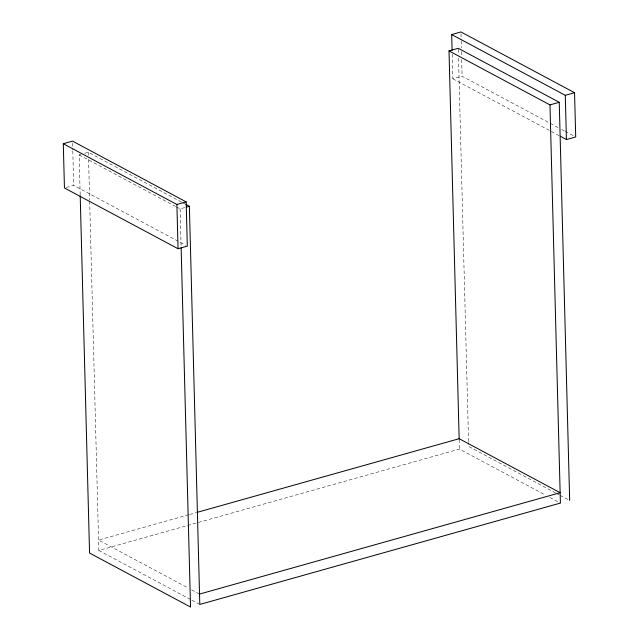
<?xml version="1.0" encoding="UTF-8"?>
<svg xmlns="http://www.w3.org/2000/svg" width="639" height="639" viewBox="0 0 639 639"><rect width="100%" height="100%" fill="white"/><g stroke="black" fill="none" stroke-linecap="round" stroke-linejoin="round"><path stroke-width="0.48" stroke-dasharray="3.19 2.4" d="M80.187 194.791L79.14 154.878L80.993 154.358M84.699 153.312L88.406 152.274L181.476 202.052M66.304 187.459L73.717 185.374L185.566 245.192M452.204 54.219L452.843 78.797L462.109 76.193L549.492 122.928M176.604 207.004L180.118 208.881L185.669 207.316M188.713 514.73L98.558 540.075L188.122 587.976M189.671 514.459L196.381 512.574M89.684 201.173L98.829 550.443L459.433 449.073L545.482 495.089M550.363 123.391L558.23 127.6M561.721 129.469L564.341 130.867M565.219 131.338L573.958 136.011M452.843 78.797L559.452 135.811M182.355 202.515L184.99 203.929M79.14 154.878L175.725 206.533M555.618 492.957L468.699 446.469L468.595 442.476M556.497 493.428L559.133 494.834M560.012 495.305L568.79 500.002M549.875 497.438L560.411 503.077M191.628 589.853L199.536 594.078M98.829 550.443L191.021 599.749M191.9 600.221L199.807 604.446M460.999 33.915L461.158 39.818M461.182 40.8L461.358 47.677M461.462 51.615L461.566 55.545M461.67 59.475L462.109 76.193M458.299 49.299L458.427 54.283M458.53 58.277L468.563 441.477M459.185 439.648L459.433 449.073M180.118 208.881L181.109 246.798M88.406 152.274L88.478 155.269M88.589 159.255L89.66 200.175M72.606 143.096L72.79 149.981M72.814 150.964L73.717 185.374"/><path stroke-width="0.96" d="M63.293 143.735L72.558 141.131L186.157 201.884L187.315 246.127L178.049 248.731L64.451 187.978L63.293 143.735L176.891 204.488L186.157 201.884M452.1 50.281L451.685 34.554L460.951 31.95L574.549 92.703L575.707 136.946L566.442 139.55L560.323 136.275M459.169 439.097L449.009 50.904L458.267 48.3L559.245 102.304L569.668 500.473M451.685 34.554L565.283 95.307L574.549 92.703M186.596 207.06L189.376 206.277L199.807 604.446L560.411 503.077L549.979 104.908L449.009 50.904M549.979 104.908L559.245 102.304M197.339 512.302L459.161 438.705L560.139 492.709L199.536 594.078M185.861 204.4L189.376 206.277M565.283 95.307L566.442 139.55M181.133 247.796L190.542 607.05L89.564 553.047L80.21 195.79M176.891 204.488L178.049 248.731"/></g></svg>
